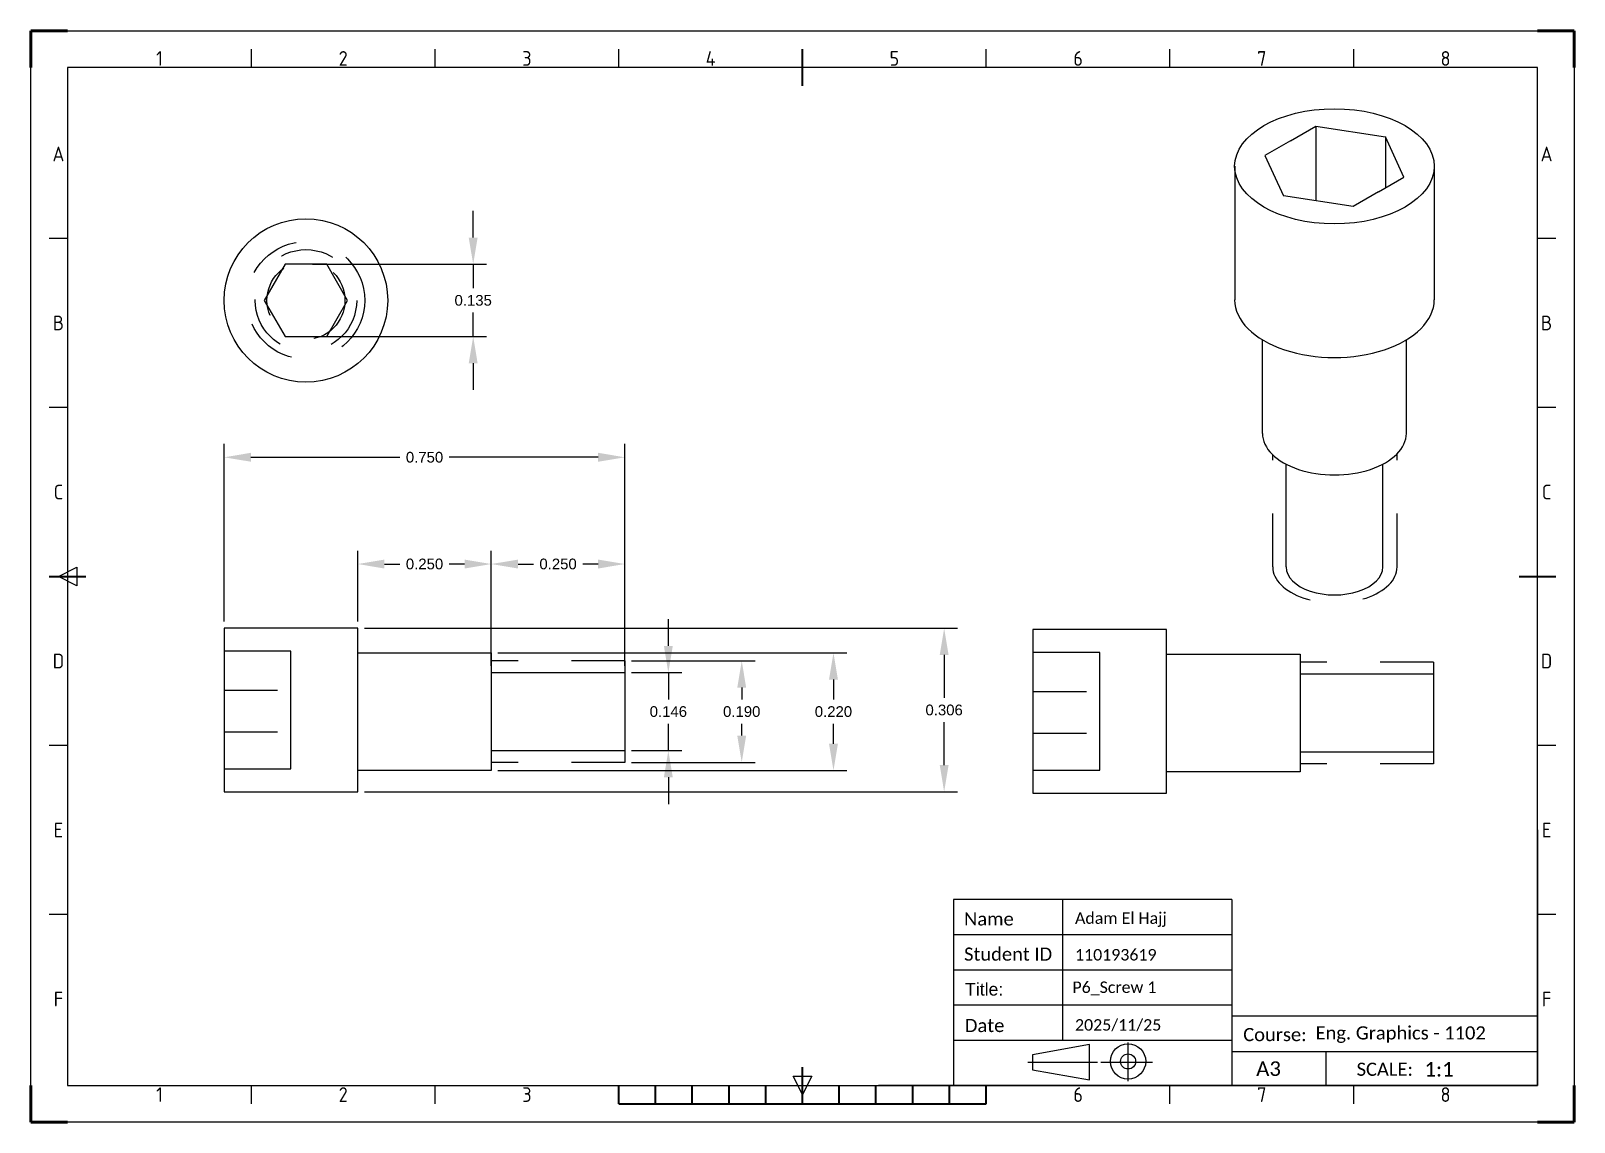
# Model space of a CAD drawing. Header units: inches. Extents: x 3941.74 to 3944.62, y 1784.19 to 1786.23.
import ezdxf
from ezdxf.enums import TextEntityAlignment as Align

# ---------------------------------------------------------------- set-up
doc = ezdxf.new("R2010")
doc.units = ezdxf.units.IN
doc.header["$LTSCALE"] = 0.009
doc.linetypes.add('HIDDEN', pattern=[9.525, 6.35, -3.175])
doc.layers.add('2', color=32, linetype='Continuous')
doc.layers.add('Hidden', color=10, linetype='HIDDEN')
for name, color, linetype, lineweight in [('AM_BOR', 7, 'Continuous', 50), ('H', 7, 'Continuous', 100), ('MA_AUX', 90, 'Continuous', 20), ('TEXT', 3, 'Continuous', 5)]:
    doc.layers.add(name, color=color, linetype=linetype, lineweight=lineweight)
doc.styles.add('ACISOTS', font='isocp.shx')
doc.styles.get("Standard").update_dxf_attribs({"font": 'arial.ttf'})
doc.dimstyles.new('ISO-25', dxfattribs={"dimscale": 0.02, "dimtxt": 1, "dimasz": 2.5, "dimexe": 1.25, "dimexo": 0.625, "dimtad": 0, "dimtih": 1, "dimtoh": 1, "dimdec": 3, "dimzin": 1, "dimdsep": 46, "dimtxsty": 'Standard', "dimcen": 2.5, "dimazin": 0, "dimtfac": 1, "dimtdec": 3, "dimtix": 1, "dimtmove": 0, "dimatfit": 3, "dimfxl": 1, "dimarcsym": 0})

# ---------------------------------------------------------------- blocks, each defined once
blk = doc.blocks.new('ISO_A3')
for p, q in [((410, 287), (10, 287)), ((10, 287), (10, 10)), ((410, 10), (410, 287)), ((10, 10), (410, 10))]:
    blk.add_line(p, q)
at = {"layer": 'AM_BOR'}
for p, q in [((10, 297), (0, 297)), ((0, 297), (0, 287)), ((420, 297), (410, 297)), ((420, 287), (420, 297)), ((0, 0), (0, 10)), ((420, 0), (420, 10)), ((0, 0), (10, 0)), ((420, 0), (410, 0))]:
    blk.add_line(p, q, dxfattribs=at)
at = {"layer": 'AM_BOR', "color": 1, "lineweight": 25}
for p, q in [((0, 297), (420, 297)), ((0, 0), (0, 297)), ((420, 297), (420, 0)), ((60, 287), (60, 292)), ((110, 287), (110, 292)), ((160, 287), (160, 292)), ((260, 287), (260, 292)), ((310, 287), (310, 292)), ((360, 287), (360, 292)), ((10, 240.5), (5, 240.5)), ((415, 240.5), (410, 240.5)), ((10, 194.5), (5, 194.5)), ((415, 194.5), (410, 194.5)), ((7.5, 148.5), (12.5, 151)), ((12.5, 146), (7.5, 148.5)), ((12.5, 151), (12.5, 146)), ((10, 102.5), (5, 102.5)), ((415, 102.5), (410, 102.5)), ((10, 56.5), (5, 56.5)), ((415, 56.5), (410, 56.5)), ((60, 5), (60, 10)), ((110, 5), (110, 10)), ((210, 7.5), (207.5, 12.5)), ((207.5, 12.5), (212.5, 12.5)), ((212.5, 12.5), (210, 7.5)), ((310, 5), (310, 10)), ((360, 5), (360, 10)), ((420, 0), (0, 0))]:
    blk.add_line(p, q, dxfattribs=at)
at = {"layer": 'AM_BOR', "color": 2, "lineweight": 35}
for p, q in [((210, 282), (210, 292)), ((5, 148.5), (15, 148.5)), ((405, 148.5), (415, 148.5)), ((210, 5), (210, 15)), ((160, 5), (160, 10)), ((170, 5), (170, 10)), ((180, 5), (180, 10)), ((190, 5), (190, 10)), ((200, 5), (200, 10)), ((220, 5), (220, 10)), ((230, 5), (230, 10)), ((240, 5), (240, 10)), ((250, 5), (250, 10)), ((260, 5), (260, 10)), ((160, 5), (260, 5))]:
    blk.add_line(p, q, dxfattribs=at)
at = {"layer": 'AM_BOR', "color": 1, "lineweight": 25, "style": 'ACISOTS'}
for s, p in [('1', (35, 289.5)), ('2', (85, 289.5)), ('3', (135, 289.5)), ('4', (185, 289.5)), ('5', (235, 289.5)), ('6', (285, 289.5)), ('7', (335, 289.5)), ('8', (385, 289.5)), ('A', (7.5, 263.5)), ('A', (412.5, 263.5)), ('B', (7.5, 217.5)), ('B', (412.5, 217.5)), ('C', (7.5, 171.5)), ('C', (412.5, 171.5)), ('D', (7.5, 125.5)), ('D', (412.5, 125.5)), ('E', (7.5, 79.5)), ('E', (412.5, 79.5)), ('F', (7.5, 33.5)), ('F', (412.5, 33.5)), ('1', (35, 7.5)), ('2', (85, 7.5)), ('3', (135, 7.5)), ('6', (285, 7.5)), ('7', (335, 7.5)), ('8', (385, 7.5))]:
    blk.add_text(s, height=4, dxfattribs=at).set_placement(p, align=Align.MIDDLE)
blk = doc.blocks.new('*D3')
at = {"color": 0, "lineweight": -2, "transparency": 16777216}
for p, q in [((3942.0971, 1785.1291), (3942.0971, 1785.4617)), ((3942.8471, 1785.0461), (3942.8471, 1785.4617)), ((3942.1471, 1785.4367), (3942.4258, 1785.4367)), ((3942.7971, 1785.4367), (3942.5183, 1785.4367))]:
    blk.add_line(p, q, dxfattribs=at)
at = {"color": 0, "transparency": 16777216}
for points in [[(3942.1471, 1785.4451), (3942.1471, 1785.4284), (3942.0971, 1785.4367)], [(3942.7971, 1785.4451), (3942.7971, 1785.4284), (3942.8471, 1785.4367)]]:
    blk.add_solid(points, dxfattribs=at)
at = {"layer": 'Defpoints', "color": 0, "transparency": 16777216}
for p in [(3942.8471, 1785.4367), (3942.0971, 1785.1166), (3942.8471, 1785.0336)]:
    blk.add_point(p, dxfattribs=at)
at = {"color": 0, "transparency": 16777216, "insert": (3942.4721, 1785.4367), "char_height": 0.02, "attachment_point": 5}
blk.add_mtext('0.750', dxfattribs=at)
blk = doc.blocks.new('*D4')
at = {"color": 0, "lineweight": -2, "transparency": 16777216}
for p, q in [((3942.3471, 1785.1291), (3942.3471, 1785.2619)), ((3942.5971, 1785.0831), (3942.5971, 1785.2619)), ((3942.3971, 1785.2369), (3942.4258, 1785.2369)), ((3942.5471, 1785.2369), (3942.5183, 1785.2369))]:
    blk.add_line(p, q, dxfattribs=at)
at = {"color": 0, "transparency": 16777216}
for points in [[(3942.3971, 1785.2452), (3942.3971, 1785.2285), (3942.3471, 1785.2369)], [(3942.5471, 1785.2452), (3942.5471, 1785.2285), (3942.5971, 1785.2369)]]:
    blk.add_solid(points, dxfattribs=at)
at = {"layer": 'Defpoints', "color": 0, "transparency": 16777216}
for p in [(3942.5971, 1785.2369), (3942.3471, 1785.1166), (3942.5971, 1785.0706)]:
    blk.add_point(p, dxfattribs=at)
at = {"color": 0, "transparency": 16777216, "insert": (3942.4721, 1785.2369), "char_height": 0.02, "attachment_point": 5}
blk.add_mtext('0.250', dxfattribs=at)
blk = doc.blocks.new('*D5')
at = {"color": 0, "lineweight": -2, "transparency": 16777216}
for p, q in [((3942.5971, 1785.0461), (3942.5971, 1785.2619)), ((3942.8471, 1785.0461), (3942.8471, 1785.2619)), ((3942.6471, 1785.2369), (3942.6758, 1785.2369)), ((3942.7971, 1785.2369), (3942.7683, 1785.2369))]:
    blk.add_line(p, q, dxfattribs=at)
at = {"color": 0, "transparency": 16777216}
for points in [[(3942.6471, 1785.2452), (3942.6471, 1785.2285), (3942.5971, 1785.2369)], [(3942.7971, 1785.2452), (3942.7971, 1785.2285), (3942.8471, 1785.2369)]]:
    blk.add_solid(points, dxfattribs=at)
at = {"layer": 'Defpoints', "color": 0, "transparency": 16777216}
for p in [(3942.8471, 1785.2369), (3942.5971, 1785.0336), (3942.8471, 1785.0336)]:
    blk.add_point(p, dxfattribs=at)
at = {"color": 0, "transparency": 16777216, "insert": (3942.7221, 1785.2369), "char_height": 0.02, "attachment_point": 5}
blk.add_mtext('0.250', dxfattribs=at)
blk = doc.blocks.new('*D2')
at = {"color": 0, "lineweight": -2, "transparency": 16777216}
for p, q in [((3942.9285, 1785.0836), (3942.9285, 1785.1336)), ((3942.8596, 1785.0336), (3942.9535, 1785.0336)), ((3942.9285, 1785.0336), (3942.9285, 1784.9833)), ((3942.9285, 1784.8876), (3942.9285, 1784.9378)), ((3942.8596, 1784.8876), (3942.9535, 1784.8876)), ((3942.9285, 1784.8376), (3942.9285, 1784.7876))]:
    blk.add_line(p, q, dxfattribs=at)
at = {"color": 0, "transparency": 16777216}
for points in [[(3942.9202, 1785.0836), (3942.9368, 1785.0836), (3942.9285, 1785.0336)], [(3942.9202, 1784.8376), (3942.9368, 1784.8376), (3942.9285, 1784.8876)]]:
    blk.add_solid(points, dxfattribs=at)
at = {"layer": 'Defpoints', "color": 0, "transparency": 16777216}
for p in [(3942.8471, 1785.0336), (3942.8471, 1784.8876), (3942.9285, 1784.8876)]:
    blk.add_point(p, dxfattribs=at)
at = {"color": 0, "transparency": 16777216, "insert": (3942.9285, 1784.9606), "char_height": 0.02, "attachment_point": 5}
blk.add_mtext('0.146', dxfattribs=at)
blk = doc.blocks.new('*D6')
at = {"color": 0, "lineweight": -2, "transparency": 16777216}
for p, q in [((3942.8596, 1785.0556), (3943.0909, 1785.0556)), ((3943.0659, 1785.0056), (3943.0659, 1784.9833)), ((3943.0659, 1784.9156), (3943.0659, 1784.9378)), ((3942.8596, 1784.8656), (3943.0909, 1784.8656))]:
    blk.add_line(p, q, dxfattribs=at)
at = {"color": 0, "transparency": 16777216}
for points in [[(3943.0576, 1785.0056), (3943.0742, 1785.0056), (3943.0659, 1785.0556)], [(3943.0576, 1784.9156), (3943.0742, 1784.9156), (3943.0659, 1784.8656)]]:
    blk.add_solid(points, dxfattribs=at)
at = {"layer": 'Defpoints', "color": 0, "transparency": 16777216}
for p in [(3942.8471, 1785.0556), (3942.8471, 1784.8656), (3943.0659, 1784.8656)]:
    blk.add_point(p, dxfattribs=at)
at = {"color": 0, "transparency": 16777216, "insert": (3943.0659, 1784.9606), "char_height": 0.02, "attachment_point": 5}
blk.add_mtext('0.190', dxfattribs=at)
blk = doc.blocks.new('*D7')
at = {"color": 0, "lineweight": -2, "transparency": 16777216}
for p, q in [((3942.6096, 1785.0706), (3943.2626, 1785.0706)), ((3943.2376, 1785.0206), (3943.2376, 1784.9833)), ((3943.2376, 1784.9006), (3943.2376, 1784.9378)), ((3942.6096, 1784.8506), (3943.2626, 1784.8506))]:
    blk.add_line(p, q, dxfattribs=at)
at = {"color": 0, "transparency": 16777216}
for points in [[(3943.2293, 1785.0206), (3943.246, 1785.0206), (3943.2376, 1785.0706)], [(3943.2293, 1784.9006), (3943.246, 1784.9006), (3943.2376, 1784.8506)]]:
    blk.add_solid(points, dxfattribs=at)
at = {"layer": 'Defpoints', "color": 0, "transparency": 16777216}
for p in [(3942.5971, 1785.0706), (3942.5971, 1784.8506), (3943.2376, 1784.8506)]:
    blk.add_point(p, dxfattribs=at)
at = {"color": 0, "transparency": 16777216, "insert": (3943.2376, 1784.9606), "char_height": 0.02, "attachment_point": 5}
blk.add_mtext('0.220', dxfattribs=at)
blk = doc.blocks.new('*D8')
at = {"color": 0, "lineweight": -2, "transparency": 16777216}
for p, q in [((3942.3596, 1785.1166), (3943.4698, 1785.1166)), ((3943.4448, 1785.0666), (3943.4448, 1784.9863)), ((3943.4448, 1784.8606), (3943.4448, 1784.9408)), ((3942.3596, 1784.8106), (3943.4698, 1784.8106))]:
    blk.add_line(p, q, dxfattribs=at)
at = {"color": 0, "transparency": 16777216}
for points in [[(3943.4365, 1785.0666), (3943.4531, 1785.0666), (3943.4448, 1785.1166)], [(3943.4365, 1784.8606), (3943.4531, 1784.8606), (3943.4448, 1784.8106)]]:
    blk.add_solid(points, dxfattribs=at)
at = {"layer": 'Defpoints', "color": 0, "transparency": 16777216}
for p in [(3942.3471, 1785.1166), (3942.3471, 1784.8106), (3943.4448, 1784.8106)]:
    blk.add_point(p, dxfattribs=at)
at = {"color": 0, "transparency": 16777216, "insert": (3943.4448, 1784.9636), "char_height": 0.02, "attachment_point": 5}
blk.add_mtext('0.306', dxfattribs=at)
blk = doc.blocks.new('*D10')
at = {"color": 0, "lineweight": -2, "transparency": 16777216}
for p, q in [((3942.5632, 1785.8481), (3942.5632, 1785.8981)), ((3942.2626, 1785.7981), (3942.5882, 1785.7981)), ((3942.5632, 1785.7981), (3942.5632, 1785.7531)), ((3942.5632, 1785.6627), (3942.5632, 1785.7077)), ((3942.2626, 1785.6627), (3942.5882, 1785.6627)), ((3942.5632, 1785.6127), (3942.5632, 1785.5627))]:
    blk.add_line(p, q, dxfattribs=at)
at = {"color": 0, "transparency": 16777216}
for points in [[(3942.5548, 1785.8481), (3942.5715, 1785.8481), (3942.5632, 1785.7981)], [(3942.5548, 1785.6127), (3942.5715, 1785.6127), (3942.5632, 1785.6627)]]:
    blk.add_solid(points, dxfattribs=at)
at = {"layer": 'Defpoints', "color": 0, "transparency": 16777216}
for p in [(3942.2501, 1785.7981), (3942.2501, 1785.6627), (3942.5632, 1785.6627)]:
    blk.add_point(p, dxfattribs=at)
at = {"color": 0, "transparency": 16777216, "insert": (3942.5632, 1785.7304), "char_height": 0.02, "attachment_point": 5}
blk.add_mtext('0.135', dxfattribs=at)

msp = doc.modelspace()

# ---------------------------------------------------------------- linework, layer by layer
for p, q in [((3944.0929, 1786.029), (3944.1405, 1786.0565)), ((3944.1405, 1786.0565), (3944.1405, 1785.9171)), ((3944.0929, 1786.029), (3944.0453, 1786.0016)), ((3944.3056, 1785.9612), (3944.2707, 1786.0364)), ((3943.9887, 1785.9814), (3943.9887, 1785.7314)), ((3944.0453, 1786.0016), (3944.0802, 1785.9264)), ((3944.3622, 1785.9814), (3944.3622, 1785.7314)), ((3944.258, 1785.9337), (3944.3056, 1785.9612)), ((3944.2104, 1785.9063), (3944.0802, 1785.9264)), ((3944.258, 1785.9337), (3944.2104, 1785.9063)), ((3944.0407, 1785.4814), (3944.0407, 1785.6567)), ((3944.3102, 1785.4814), (3944.3102, 1785.6567)), ((3944.0848, 1785.2314), (3944.0848, 1785.4238)), ((3944.2661, 1785.2314), (3944.2661, 1785.4238)), ((3942.3471, 1785.1166), (3942.0971, 1785.1166)), ((3942.0971, 1785.1166), (3942.0971, 1784.8106)), ((3942.3471, 1784.8106), (3942.3471, 1785.1166)), ((3943.861, 1785.1141), (3943.611, 1785.1141)), ((3943.611, 1785.1141), (3943.611, 1784.8081)), ((3943.861, 1784.8081), (3943.861, 1785.1141)), ((3942.2221, 1785.0736), (3942.0971, 1785.0736)), ((3942.2221, 1784.8536), (3942.2221, 1785.0736)), ((3942.3471, 1785.0706), (3942.5971, 1785.0706)), ((3942.5971, 1785.0706), (3942.5971, 1784.8506)), ((3943.736, 1785.0711), (3943.611, 1785.0711)), ((3943.736, 1784.8511), (3943.736, 1785.0711)), ((3943.861, 1785.0681), (3944.111, 1785.0681)), ((3944.111, 1785.0681), (3944.111, 1784.8481)), ((3942.5971, 1785.0336), (3942.5971, 1784.8876)), ((3942.5971, 1785.0336), (3942.8471, 1785.0336)), ((3942.8471, 1785.0336), (3942.8471, 1784.8876)), ((3944.111, 1785.0311), (3944.111, 1784.8851)), ((3944.111, 1785.0311), (3944.361, 1785.0311)), ((3944.361, 1785.0311), (3944.361, 1784.8851)), ((3942.5971, 1784.8876), (3942.8471, 1784.8876)), ((3944.111, 1784.8851), (3944.361, 1784.8851)), ((3942.0971, 1784.8536), (3942.2221, 1784.8536)), ((3942.5971, 1784.8506), (3942.3471, 1784.8506)), ((3943.611, 1784.8511), (3943.736, 1784.8511)), ((3944.111, 1784.8481), (3943.861, 1784.8481)), ((3942.0971, 1784.8106), (3942.3471, 1784.8106)), ((3943.611, 1784.8081), (3943.861, 1784.8081))]:
    msp.add_line(p, q)
for points in [[(3944.1405, 1786.0565), (3944.2707, 1786.0364)], [(3944.2707, 1786.0364), (3944.2707, 1785.9411)]]:
    msp.add_lwpolyline(points)
msp.add_lwpolyline([(3942.211, 1785.7981), (3942.1719, 1785.7304), (3942.211, 1785.6627), (3942.2891, 1785.6627), (3942.3282, 1785.7304), (3942.2891, 1785.7981)], close=True)
msp.add_circle((3942.2501, 1785.7304), 0.153)
msp.add_ellipse((3944.1754, 1785.9814), major_axis=(-0.1868, 0), ratio=0.57735)
for centre, major_axis, start_param, end_param in [((3944.1754, 1785.7314), (-0.1868, 0), 6.283185, 9.424778), ((3944.1754, 1785.4814), (-0.1347, 0), 0, 3.141593), ((3944.1754, 1785.2314), (-0.0906, 0), 0, 3.141593)]:
    msp.add_ellipse(centre, major_axis=major_axis, ratio=0.57735, start_param=start_param, end_param=end_param)
at = {"layer": '2', "color": 4, "linetype": 'Continuous'}
for p, q in [((3944.5553, 1784.739), (3944.5553, 1784.2609)), ((3943.462, 1784.6088), (3943.462, 1784.2609)), ((3944.5553, 1784.2609), (3943.3217, 1784.2609))]:
    msp.add_line(p, q, dxfattribs=at)
at = {"layer": '2', "color": 6}
for p, q in [((3943.7892, 1784.2691), (3943.7892, 1784.3415)), ((3943.6015, 1784.3044), (3943.732, 1784.3044)), ((3943.7381, 1784.3044), (3943.8346, 1784.3044))]:
    msp.add_line(p, q, dxfattribs=at)
at = {"layer": '2', "color": 30}
msp.add_lwpolyline([(3943.6099, 1784.2901), (3943.7168, 1784.2716), (3943.7168, 1784.3376), (3943.6099, 1784.3184)], close=True, dxfattribs=at)
for radius in [0.033, 0.0141]:
    msp.add_circle((3943.7891, 1784.3057), radius, dxfattribs=at)
at = {"layer": 'Hidden'}
for p, q in [((3944.06, 1785.2314), (3944.06, 1785.4413)), ((3944.2927, 1785.2314), (3944.2927, 1785.4431)), ((3942.8471, 1785.0556), (3942.5971, 1785.0556)), ((3942.8471, 1785.0556), (3942.8471, 1785.0336)), ((3944.361, 1785.0531), (3944.111, 1785.0531)), ((3944.361, 1785.0531), (3944.361, 1785.0311)), ((3942.0971, 1785.001), (3942.2221, 1785.001)), ((3943.611, 1784.9985), (3943.736, 1784.9985)), ((3942.0971, 1784.9228), (3942.2221, 1784.9228)), ((3943.611, 1784.9203), (3943.736, 1784.9203)), ((3942.8471, 1784.8876), (3942.8471, 1784.8656)), ((3944.361, 1784.8851), (3944.361, 1784.8631)), ((3942.8471, 1784.8656), (3942.5971, 1784.8656)), ((3944.361, 1784.8631), (3944.111, 1784.8631))]:
    msp.add_line(p, q, dxfattribs=at)
for radius in [0.11, 0.095, 0.073]:
    msp.add_circle((3942.2501, 1785.7304), radius, dxfattribs=at)
msp.add_ellipse((3944.1763, 1785.2314), major_axis=(-0.1164, 0), ratio=0.57735, start_param=0, end_param=3.141593, dxfattribs=at)
at = {"layer": 'TEXT', "color": 4}
for p, q in [((3943.9835, 1784.6088), (3943.462, 1784.6088)), ((3943.6671, 1784.345), (3943.6671, 1784.6088)), ((3943.9835, 1784.6088), (3943.9835, 1784.2609)), ((3943.9835, 1784.5429), (3943.462, 1784.5429)), ((3943.9835, 1784.4769), (3943.462, 1784.4769)), ((3943.9835, 1784.411), (3943.462, 1784.411)), ((3944.5553, 1784.3905), (3943.9835, 1784.3905)), ((3943.9835, 1784.345), (3943.462, 1784.345)), ((3943.9835, 1784.3245), (3944.5553, 1784.3245)), ((3944.1601, 1784.2609), (3944.1601, 1784.3245)), ((3944.5553, 1784.2609), (3944.0339, 1784.2609))]:
    msp.add_line(p, q, dxfattribs=at)

# ---------------------------------------------------------------- block references
at = {"lineweight": 0, "xscale": 0.00687834505969223, "yscale": 0.00687834505969223, "zscale": 0.00687834505969223}
msp.add_blockref('ISO_A3', (3941.7352, 1784.1921), dxfattribs=at)

# ---------------------------------------------------------------- texts
at = {"layer": 'H', "color": 150, "linetype": 'Continuous', "lineweight": 13, "attachment_point": 4}
for s, insert, char_height, width in [('{\\fCalibri|b0|i0|c0|p34;Name}', (3943.4821, 1784.5724), 0.024627, 0.223396), ('\\pxt18;{\\fCalibri|b0|i0|c0|p34;Student ID}', (3943.4821, 1784.5065), 0.024627, 0.864321), ('Title: ', (3943.484, 1784.4407), 0.02361, 0.123103), ('\\pxt18;{\\fCalibri|b0|i0|c0|p34;Date}', (3943.4835, 1784.3729), 0.024627, 0.864321), ('\\pxt18;{\\fCalibri|b0|i0|c0|p34;Course:}', (3944.0047, 1784.3559), 0.024627, 0.864321), ('\\pxt18;{\\fCalibri|b0|i0|c0|p34;Eng. Graphics - 1102}', (3944.1401, 1784.3559), 0.024627, 0.864321), ('\\pxt18;{\\fCalibri|b0|i0|c0|p34;SCALE: }', (3944.2169, 1784.291), 0.024627, 0.864321)]:
    msp.add_mtext(s, dxfattribs=dict(at, insert=insert, char_height=char_height, width=width))
at = {"layer": 'H', "color": 2, "linetype": 'Continuous', "lineweight": 13, "char_height": 0.027363, "width": 0.32146, "attachment_point": 4}
for s, insert in [('\\pxt18;{\\fCalibri|b0|i0|c178|p34;\\C241;A3 }', (3944.0289, 1784.2921)), ('\\pxt18;{\\fCalibri|b0|i0|c0|p34;\\C241;1:1}', (3944.3439, 1784.2909))]:
    msp.add_mtext(s, dxfattribs=dict(at, insert=insert))
at = {"layer": 'MA_AUX', "color": 150, "linetype": 'Continuous', "lineweight": 13, "char_height": 0.02146, "attachment_point": 4}
for s, insert, width in [('{\\fCalibri|b0|i0|c0|p34;\\C3;Adam El Hajj}', (3943.6898, 1784.5712), 0.381196), ('\\pxt18;{\\fCalibri|b0|i0|c0|p34;\\C3;110193619}', (3943.6898, 1784.5053), 0.162083), ('\\pxt18;{\\fCalibri|b0|i0|c0|p34;\\C3; P6_Screw 1}', (3943.6774, 1784.4424), 0.285214), ('\\pxt18;{\\fCalibri|b0|i0|c0|p34;\\C3;2025/11/25}', (3943.6898, 1784.3734), 0.162083)]:
    msp.add_mtext(s, dxfattribs=dict(at, insert=insert, width=width))

# ---------------------------------------------------------------- dimensions: what is measured, and where the dimension line sits
for base, p1, p2, picture, middle in [((3942.5632, 1785.6627), (3942.2501, 1785.7981), (3942.2501, 1785.6627), '*D10', (3942.5632, 1785.7304)), ((3943.4448, 1784.8106), (3942.3471, 1785.1166), (3942.3471, 1784.8106), '*D8', (3943.4448, 1784.9636)), ((3942.9285, 1784.8876), (3942.8471, 1785.0336), (3942.8471, 1784.8876), '*D2', (3942.9285, 1784.9606)), ((3943.2376, 1784.8506), (3942.5971, 1785.0706), (3942.5971, 1784.8506), '*D7', (3943.2376, 1784.9606)), ((3943.0659, 1784.8656), (3942.8471, 1785.0556), (3942.8471, 1784.8656), '*D6', (3943.0659, 1784.9606))]:
    dim = msp.add_linear_dim(base=base, p1=p1, p2=p2, angle=90, dimstyle='ISO-25')
    dim.commit()
    dim.dimension.update_dxf_attribs({"geometry": picture, "text_midpoint": middle})
for base, p1, p2, picture, middle in [((3942.8471, 1785.4367), (3942.0971, 1785.1166), (3942.8471, 1785.0336), '*D3', (3942.4721, 1785.4367)), ((3942.5971, 1785.2369), (3942.3471, 1785.1166), (3942.5971, 1785.0706), '*D4', (3942.4721, 1785.2369)), ((3942.8471, 1785.2369), (3942.5971, 1785.0336), (3942.8471, 1785.0336), '*D5', (3942.7221, 1785.2369))]:
    dim = msp.add_linear_dim(base=base, p1=p1, p2=p2, dimstyle='ISO-25')
    dim.commit()
    dim.dimension.update_dxf_attribs({"geometry": picture, "text_midpoint": middle, "dimtype": 160})

doc.saveas('drawing.dxf')
